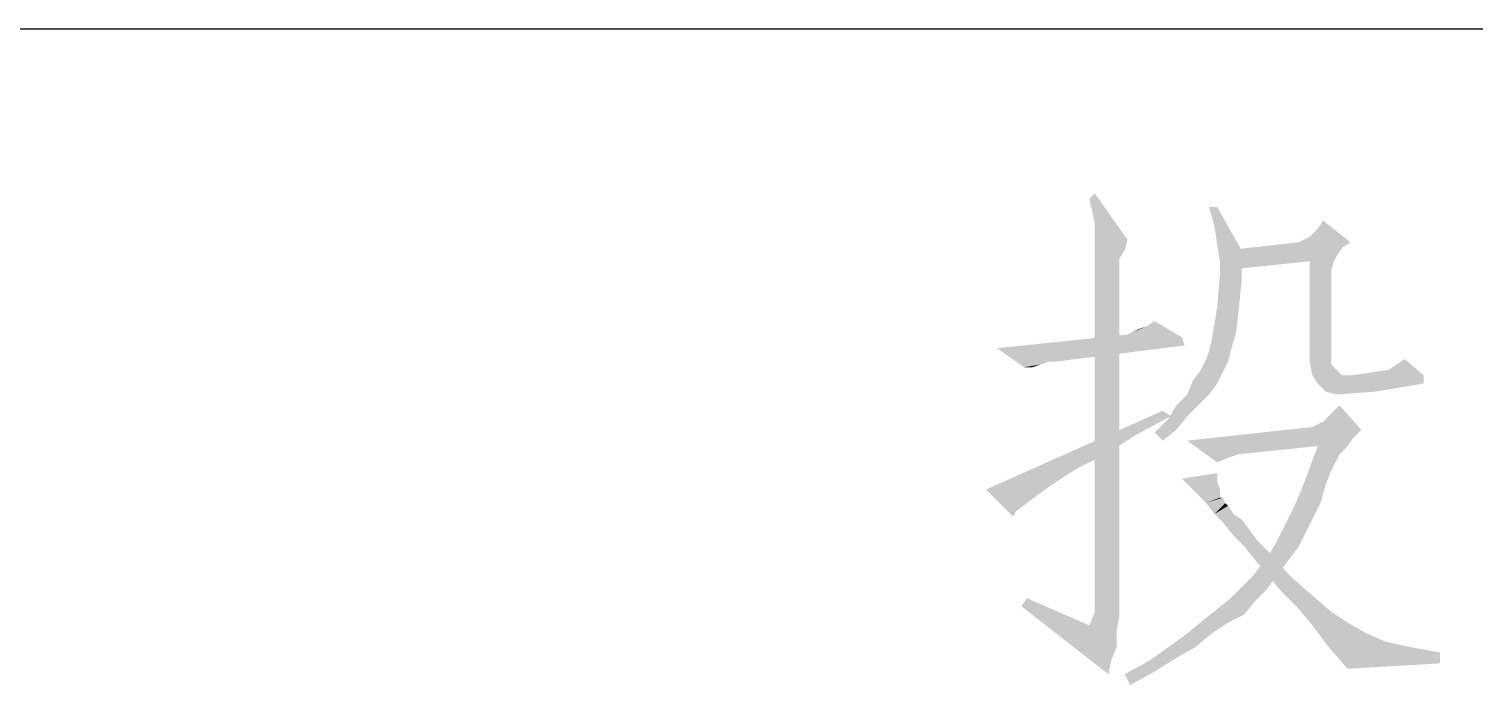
# Model space of a CAD drawing. Header units: millimetres. Extents: x 336 to 634, y 189 to 399.
# Drawn here: x 571.83 to 579.7, y 218.6 to 222.18 of the extents above; entities that cross this region are included whole.
import ezdxf

# ---------------------------------------------------------------- set-up
doc = ezdxf.new("R2010")
doc.units = ezdxf.units.MM

msp = doc.modelspace()

# ---------------------------------------------------------------- linework, layer by layer
at = {"color": 7, "linetype": 'Continuous'}
msp.add_line((448.54993, 222.17685), (628.54993, 222.17685), dxfattribs=at)
for points in [[(577.63633, 221.11683), (577.6067, 221.25017), (577.63633, 221.2798)], [(577.63633, 221.11683), (577.63633, 221.2798), (577.81411, 221.02795)], [(578.303, 221.20572), (578.28819, 221.10202), (578.25856, 221.20572)], [(578.303, 220.99832), (578.28819, 221.10202), (578.303, 221.20572)], [(578.303, 220.99832), (578.303, 221.20572), (578.43633, 220.96869)], [(578.85115, 221.08721), (578.88078, 221.13165), (579.02893, 221.01313)], [(577.81411, 221.02795), (577.63633, 220.96869), (577.63633, 221.11683)], [(579.02893, 221.01313), (578.8067, 221.04276), (578.85115, 221.08721)], [(577.63633, 220.96869), (577.81411, 221.02795), (577.7993, 220.96869)], [(578.43633, 220.96869), (578.31782, 220.90943), (578.303, 220.99832)], [(579.02893, 221.01313), (578.98448, 220.9835), (578.34745, 220.96869)], [(579.02893, 221.01313), (578.34745, 220.96869), (578.74745, 221.01313)], [(578.34745, 220.96869), (578.98448, 220.9835), (578.95485, 220.93906)], [(578.74745, 221.01313), (578.77708, 221.02795), (578.8067, 221.04276)], [(579.02893, 221.01313), (578.74745, 221.01313), (578.8067, 221.04276)], [(577.63633, 220.96869), (577.7993, 220.96869), (577.76967, 220.92424)], [(577.76967, 220.92424), (577.63633, 219.11683), (577.63633, 220.96869)], [(577.76967, 220.92424), (577.76967, 220.8798), (577.63633, 219.11683)], [(578.31782, 220.83535), (578.31782, 220.90943), (578.43633, 220.96869)], [(578.31782, 220.83535), (578.43633, 220.96869), (578.43633, 220.80572)], [(578.95485, 220.93906), (578.37708, 220.86498), (578.34745, 220.96869)], [(578.95485, 220.93906), (578.8067, 220.90943), (578.37708, 220.86498)], [(578.8067, 220.90943), (578.95485, 220.93906), (578.94004, 220.90943)], [(578.8067, 220.90943), (578.94004, 220.90943), (578.92522, 220.86498)], [(578.92522, 220.86498), (578.8067, 220.36128), (578.8067, 220.90943)], [(577.76967, 220.8798), (577.76967, 220.85017), (577.63633, 219.11683)], [(577.76967, 220.85017), (577.76967, 220.83535), (577.63633, 219.11683)], [(577.76967, 220.83535), (577.76967, 220.80572), (577.63633, 219.11683)], [(578.43633, 220.80572), (578.303, 220.65758), (578.31782, 220.83535)], [(578.92522, 220.86498), (578.92522, 220.85017), (578.8067, 220.36128)], [(578.92522, 220.85017), (578.92522, 220.82054), (578.8067, 220.36128)], [(578.92522, 220.82054), (578.92522, 220.77609), (578.8067, 220.36128)], [(577.76967, 220.80572), (577.76967, 220.76128), (577.63633, 219.11683)], [(577.76967, 220.76128), (577.76967, 220.70202), (577.63633, 219.11683)], [(578.303, 220.65758), (578.43633, 220.80572), (578.42152, 220.65758)], [(578.92522, 220.77609), (578.92522, 220.71683), (578.8067, 220.36128)], [(577.76967, 220.70202), (577.76967, 220.64276), (577.63633, 219.11683)], [(578.42152, 220.65758), (578.4067, 220.52424), (578.27337, 220.4798)], [(578.42152, 220.65758), (578.27337, 220.4798), (578.303, 220.65758)], [(578.92522, 220.71683), (578.92522, 220.65758), (578.8067, 220.36128)], [(578.92522, 220.65758), (578.92522, 220.5835), (578.8067, 220.36128)], [(577.76967, 220.64276), (577.76967, 220.55387), (577.63633, 219.11683)], [(577.91782, 220.55387), (577.96226, 220.5835), (578.11041, 220.49461)], [(578.92522, 220.5835), (578.92522, 220.49461), (578.8067, 220.36128)], [(578.11041, 220.49461), (577.103, 220.43535), (577.81411, 220.50943)], [(577.76967, 220.55387), (577.76967, 220.45017), (577.63633, 219.11683)], [(577.81411, 220.50943), (577.84374, 220.52424), (577.91782, 220.55387)], [(578.11041, 220.49461), (577.81411, 220.50943), (577.91782, 220.55387)], [(577.84374, 220.52424), (577.87337, 220.53906), (577.91782, 220.55387)], [(578.25856, 220.42054), (578.27337, 220.4798), (578.4067, 220.52424)], [(578.25856, 220.42054), (578.4067, 220.52424), (578.37708, 220.42054)], [(578.11041, 220.49461), (578.12522, 220.45017), (577.103, 220.43535)], [(577.38448, 220.36128), (577.103, 220.43535), (578.12522, 220.45017)], [(577.38448, 220.36128), (577.25115, 220.33165), (577.103, 220.43535)], [(577.38448, 220.36128), (578.12522, 220.45017), (577.41411, 220.36128)], [(577.76967, 220.45017), (577.76967, 220.34646), (577.63633, 219.11683)], [(578.37708, 220.42054), (578.24374, 220.37609), (578.25856, 220.42054)], [(578.24374, 220.37609), (578.37708, 220.42054), (578.36226, 220.36128)], [(578.92522, 220.49461), (578.92522, 220.39091), (578.8067, 220.36128)], [(577.38448, 220.36128), (577.34004, 220.34646), (577.25115, 220.33165)], [(577.25115, 220.33165), (577.34004, 220.34646), (577.29559, 220.33165)], [(577.76967, 220.34646), (577.76967, 220.22795), (577.63633, 219.11683)], [(578.36226, 220.36128), (578.21411, 220.31683), (578.24374, 220.37609)], [(578.21411, 220.31683), (578.36226, 220.36128), (578.33263, 220.30202)], [(578.8067, 220.36128), (578.92522, 220.39091), (578.92522, 220.34646)], [(578.92522, 220.34646), (578.82152, 220.28721), (578.8067, 220.36128)], [(578.92522, 220.34646), (578.95485, 220.31683), (578.82152, 220.28721)], [(579.23633, 220.31683), (579.32522, 220.37609), (579.42893, 220.28721)], [(578.33263, 220.30202), (578.16967, 220.25758), (578.21411, 220.31683)], [(578.16967, 220.25758), (578.33263, 220.30202), (578.303, 220.24276)], [(578.82152, 220.28721), (578.95485, 220.31683), (578.98448, 220.28721)], [(578.98448, 220.28721), (578.85115, 220.24276), (578.82152, 220.28721)], [(579.02893, 220.28721), (579.42893, 220.28721), (578.85115, 220.24276)], [(578.98448, 220.28721), (579.02893, 220.28721), (578.85115, 220.24276)], [(578.85115, 220.24276), (579.42893, 220.28721), (579.42893, 220.24276)], [(579.42893, 220.28721), (579.02893, 220.28721), (579.23633, 220.31683)], [(577.76967, 220.22795), (577.76967, 220.0798), (577.63633, 219.11683)], [(578.25856, 220.1835), (578.08078, 220.12424), (578.14004, 220.1835)], [(578.08078, 220.12424), (578.25856, 220.1835), (578.1993, 220.12424)], [(578.303, 220.24276), (578.14004, 220.1835), (578.16967, 220.25758)], [(578.14004, 220.1835), (578.303, 220.24276), (578.25856, 220.1835)], [(579.42893, 220.24276), (578.89559, 220.19832), (578.85115, 220.24276)], [(578.89559, 220.19832), (579.42893, 220.24276), (579.16226, 220.19832)], [(579.16226, 220.19832), (578.95485, 220.1835), (578.89559, 220.19832)], [(578.1993, 220.12424), (578.14004, 220.06498), (578.03633, 220.05017)], [(578.1993, 220.12424), (578.03633, 220.05017), (578.08078, 220.12424)], [(578.88078, 220.03535), (578.92522, 220.0798), (578.96967, 220.12424)], [(578.88078, 220.03535), (578.96967, 220.12424), (579.08819, 219.99091)], [(578.05115, 220.06498), (577.04374, 219.66498), (578.0067, 220.09461)], [(578.05115, 220.06498), (577.85856, 219.96128), (577.04374, 219.66498)], [(577.76967, 220.0798), (577.76967, 219.93165), (577.63633, 219.11683)], [(578.08078, 219.99091), (577.96226, 219.97609), (578.03633, 220.05017)], [(578.03633, 220.05017), (578.14004, 220.06498), (578.08078, 219.99091)], [(579.08819, 219.99091), (578.85115, 220.02054), (578.88078, 220.03535)], [(577.85856, 219.96128), (577.69559, 219.85758), (577.04374, 219.66498)], [(577.96226, 219.97609), (578.08078, 219.99091), (578.0067, 219.93165)], [(579.08819, 219.99091), (578.14004, 219.93165), (578.82152, 220.00572)], [(579.08819, 219.99091), (579.04374, 219.94646), (578.14004, 219.93165)], [(578.85115, 219.90202), (578.14004, 219.93165), (579.04374, 219.94646)], [(579.08819, 219.99091), (578.82152, 220.00572), (578.85115, 220.02054)], [(578.85115, 219.90202), (579.04374, 219.94646), (579.01411, 219.90202)], [(577.76967, 219.93165), (577.76967, 219.76869), (577.63633, 219.11683)], [(578.14004, 219.93165), (578.85115, 219.90202), (578.42152, 219.85758)], [(578.14004, 219.93165), (578.42152, 219.85758), (578.37708, 219.84276)], [(578.37708, 219.84276), (578.303, 219.81313), (578.14004, 219.93165)], [(579.01411, 219.90202), (578.98448, 219.87239), (578.8067, 219.7835)], [(579.01411, 219.90202), (578.8067, 219.7835), (578.85115, 219.90202)], [(578.98448, 219.87239), (578.96967, 219.85758), (578.8067, 219.7835)], [(577.69559, 219.85758), (577.54745, 219.7835), (577.04374, 219.66498)], [(578.96967, 219.85758), (578.95485, 219.82795), (578.8067, 219.7835)], [(578.8067, 219.7835), (578.95485, 219.82795), (578.92522, 219.76869)], [(577.54745, 219.7835), (577.42893, 219.70943), (577.04374, 219.66498)], [(577.04374, 219.66498), (577.42893, 219.70943), (577.32522, 219.63535)], [(577.76967, 219.76869), (577.76967, 219.59091), (577.63633, 219.11683)], [(578.12522, 219.70943), (578.11041, 219.72424), (578.303, 219.75387)], [(578.12522, 219.70943), (578.303, 219.75387), (578.303, 219.70943)], [(578.303, 219.70943), (578.15485, 219.6798), (578.12522, 219.70943)], [(578.16967, 219.66498), (578.15485, 219.6798), (578.303, 219.70943)], [(578.16967, 219.66498), (578.303, 219.70943), (578.31782, 219.66498)], [(578.92522, 219.76869), (578.76226, 219.66498), (578.8067, 219.7835)], [(578.92522, 219.76869), (578.89559, 219.69461), (578.76226, 219.66498)], [(577.04374, 219.66498), (577.32522, 219.63535), (577.2067, 219.54646)], [(577.2067, 219.54646), (577.19189, 219.51683), (577.04374, 219.66498)], [(577.32522, 219.63535), (577.26596, 219.59091), (577.2067, 219.54646)], [(578.31782, 219.66498), (578.21411, 219.62054), (578.16967, 219.66498)], [(578.31782, 219.66498), (578.31782, 219.65017), (578.21411, 219.62054)], [(578.21411, 219.62054), (578.31782, 219.65017), (578.31782, 219.62054)], [(578.86596, 219.59091), (578.71782, 219.56128), (578.76226, 219.66498)], [(578.76226, 219.66498), (578.89559, 219.69461), (578.86596, 219.59091)], [(577.76967, 219.59091), (577.76967, 219.39832), (577.63633, 219.11683)], [(578.31782, 219.62054), (578.24374, 219.59091), (578.21411, 219.62054)], [(578.31782, 219.62054), (578.33263, 219.62054), (578.24374, 219.59091)], [(578.24374, 219.59091), (578.33263, 219.62054), (578.34745, 219.59091)], [(578.34745, 219.59091), (578.28819, 219.53165), (578.24374, 219.59091)], [(578.34745, 219.59091), (578.36226, 219.57609), (578.28819, 219.53165)], [(578.28819, 219.53165), (578.36226, 219.57609), (578.39189, 219.53165)], [(578.67337, 219.47239), (578.71782, 219.56128), (578.86596, 219.59091)], [(578.67337, 219.47239), (578.86596, 219.59091), (578.8067, 219.47239)], [(578.39189, 219.53165), (578.33263, 219.48721), (578.28819, 219.53165)], [(578.39189, 219.53165), (578.43633, 219.50202), (578.33263, 219.48721)], [(578.33263, 219.48721), (578.43633, 219.50202), (578.48078, 219.44276)], [(578.48078, 219.44276), (578.39189, 219.41313), (578.33263, 219.48721)], [(577.76967, 219.39832), (577.76967, 219.19091), (577.63633, 219.11683)], [(578.39189, 219.41313), (578.48078, 219.44276), (578.52522, 219.3835)], [(578.52522, 219.3835), (578.45115, 219.35387), (578.39189, 219.41313)], [(578.8067, 219.47239), (578.62893, 219.3835), (578.67337, 219.47239)], [(578.62893, 219.3835), (578.8067, 219.47239), (578.74745, 219.35387)], [(578.45115, 219.35387), (578.52522, 219.3835), (578.58448, 219.32424)], [(578.58448, 219.32424), (578.51041, 219.2798), (578.45115, 219.35387)], [(578.58448, 219.19091), (578.51041, 219.2798), (578.58448, 219.32424)], [(578.54004, 219.25017), (578.58448, 219.30943), (578.74745, 219.35387)], [(578.54004, 219.25017), (578.74745, 219.35387), (578.65856, 219.23535)], [(578.74745, 219.35387), (578.58448, 219.30943), (578.62893, 219.3835)], [(578.58448, 219.19091), (578.58448, 219.32424), (578.703, 219.19091)], [(578.65856, 219.23535), (578.49559, 219.19091), (578.54004, 219.25017)], [(577.63633, 218.99832), (577.63633, 219.11683), (577.76967, 219.19091)], [(577.63633, 218.99832), (577.76967, 219.19091), (577.76967, 218.96869)], [(578.43633, 219.13165), (578.49559, 219.19091), (578.65856, 219.23535)], [(578.43633, 219.13165), (578.65856, 219.23535), (578.56967, 219.11683)], [(578.703, 219.19091), (578.65856, 219.10202), (578.58448, 219.19091)], [(578.65856, 219.10202), (578.703, 219.19091), (578.82152, 219.08721)], [(578.56967, 219.11683), (578.37708, 219.07239), (578.43633, 219.13165)], [(578.37708, 219.07239), (578.56967, 219.11683), (578.51041, 219.05758)], [(578.82152, 219.08721), (578.74745, 219.01313), (578.65856, 219.10202)], [(578.74745, 219.01313), (578.82152, 219.08721), (578.92522, 218.99832)], [(577.23633, 219.02795), (577.26596, 219.07239), (577.6067, 218.92424)], [(577.6067, 218.92424), (577.71041, 218.65758), (577.23633, 219.02795)], [(578.45115, 218.9835), (578.22893, 218.95387), (578.303, 219.01313)], [(578.51041, 219.05758), (578.303, 219.01313), (578.37708, 219.07239)], [(578.303, 219.01313), (578.51041, 219.05758), (578.45115, 218.9835)], [(578.92522, 218.99832), (578.82152, 218.92424), (578.74745, 219.01313)], [(577.76967, 218.96869), (577.6067, 218.92424), (577.63633, 218.99832)], [(577.6067, 218.92424), (577.76967, 218.96869), (577.75485, 218.89461)], [(577.6067, 218.92424), (577.75485, 218.89461), (577.71041, 218.65758)], [(578.36226, 218.93906), (578.14004, 218.8798), (578.22893, 218.95387)], [(578.14004, 218.8798), (578.36226, 218.93906), (578.27337, 218.8798)], [(578.22893, 218.95387), (578.45115, 218.9835), (578.36226, 218.93906)], [(578.92522, 218.99832), (579.01411, 218.93906), (578.82152, 218.92424)], [(578.82152, 218.92424), (579.01411, 218.93906), (579.11782, 218.8798)], [(579.11782, 218.8798), (578.91041, 218.80572), (578.82152, 218.92424)], [(577.75485, 218.89461), (577.72522, 218.73165), (577.71041, 218.65758)], [(577.75485, 218.89461), (577.75485, 218.80572), (577.72522, 218.73165)], [(578.27337, 218.8798), (578.03633, 218.80572), (578.14004, 218.8798)], [(578.03633, 218.80572), (578.27337, 218.8798), (578.18448, 218.80572)], [(579.11782, 218.8798), (579.22152, 218.83535), (578.91041, 218.80572)], [(578.18448, 218.80572), (578.08078, 218.74646), (577.93263, 218.73165)], [(578.18448, 218.80572), (577.93263, 218.73165), (578.03633, 218.80572)], [(578.91041, 218.80572), (579.22152, 218.83535), (579.35485, 218.80572)], [(579.35485, 218.80572), (579.01411, 218.68721), (578.91041, 218.80572)], [(579.35485, 218.80572), (579.51782, 218.77609), (579.01411, 218.68721)], [(579.51782, 218.77609), (579.51782, 218.71683), (579.01411, 218.68721)], [(577.96226, 218.67239), (577.7993, 218.65758), (577.93263, 218.73165)], [(577.93263, 218.73165), (578.08078, 218.74646), (577.96226, 218.67239)], [(577.7993, 218.65758), (577.96226, 218.67239), (577.82893, 218.59832)]]:
    msp.add_solid(points, dxfattribs=at)

doc.saveas('drawing.dxf')
